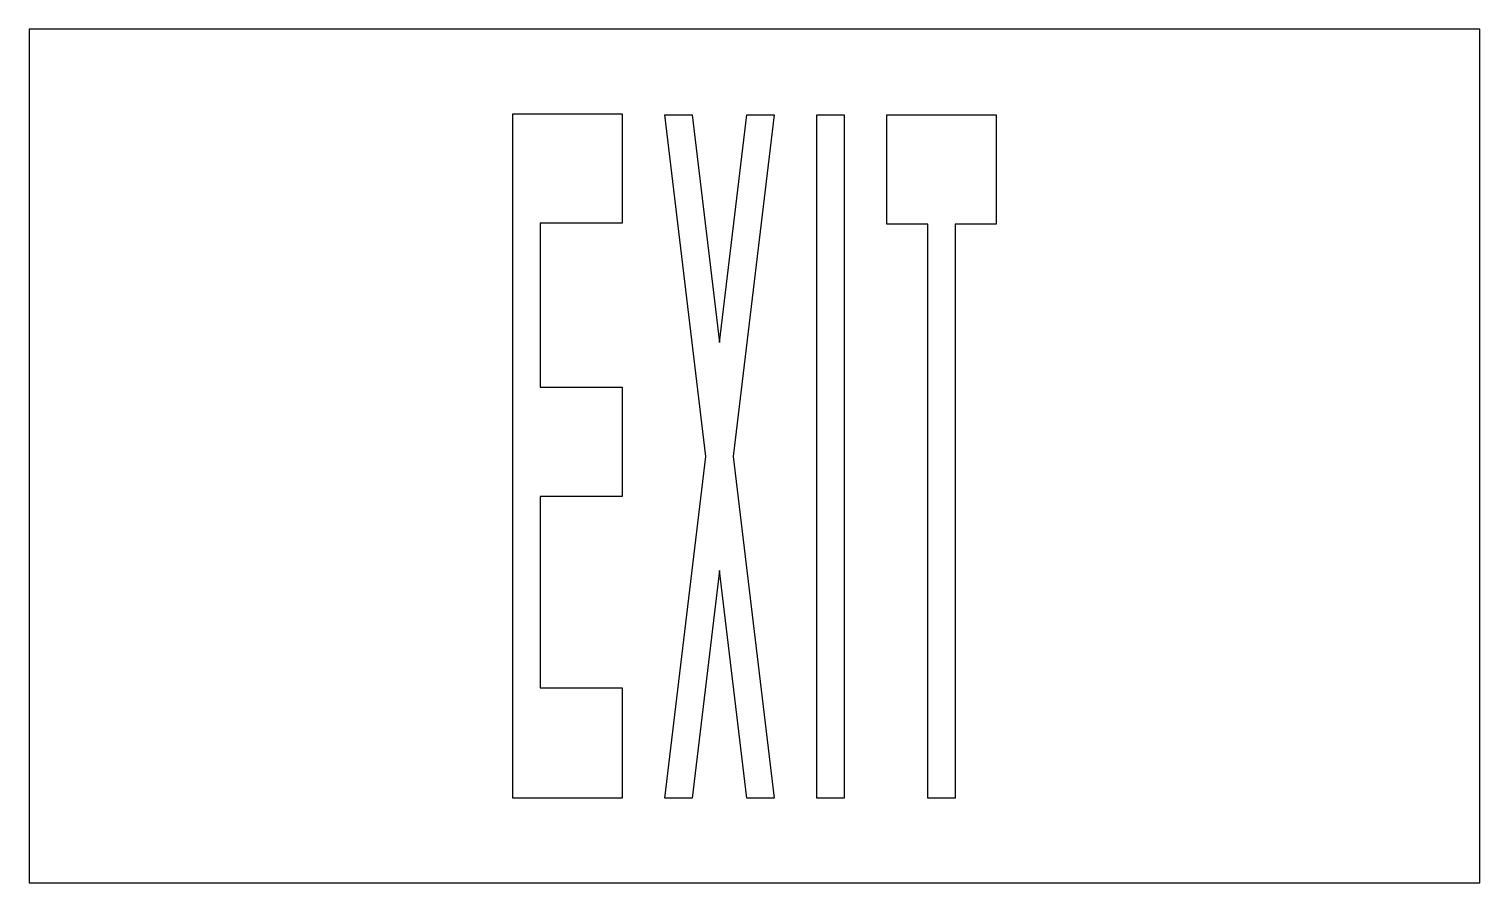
# Model space of a CAD drawing. Extents: x 0 to 51, y 0 to 30.
import ezdxf

# ---------------------------------------------------------------- set-up
doc = ezdxf.new("R2010")
doc.units = 0
doc.layers.add('CUT', color=7, linetype='Continuous')
doc.layers.add('OUTSIDE', color=1, linetype='Continuous')

msp = doc.modelspace()

# ---------------------------------------------------------------- linework, layer by layer
at = {"layer": 'CUT'}
for points in [[(17.9664, 23.178), (17.9664, 17.418), (20.8488, 17.418), (20.8488, 13.578), (17.9664, 13.578), (17.9664, 6.858), (20.8488, 6.858), (20.8488, 2.982), (17.0064, 2.982), (17.0064, 27.018), (20.8488, 27.018), (20.8488, 23.178)], [(25.2288, 26.982), (26.1912, 26.982), (24.7488, 14.982), (26.1912, 2.982), (25.2288, 2.982), (24.2688, 10.9812), (23.3088, 2.982), (22.3488, 2.982), (23.7888, 14.982), (22.3488, 26.982), (23.3088, 26.982), (24.2688, 18.9828)], [(27.6912, 2.982), (27.6912, 26.982), (28.6512, 26.982), (28.6512, 2.982)], [(32.5512, 23.142), (32.5512, 2.982), (31.5912, 2.982), (31.5912, 23.142), (30.1512, 23.142), (30.1512, 26.982), (33.9936, 26.982), (33.9936, 23.142)]]:
    msp.add_lwpolyline(points, close=True, dxfattribs=at)
at = {"layer": 'OUTSIDE'}
msp.add_lwpolyline([(0, 0), (51, 0), (51, 30), (0, 30)], close=True, dxfattribs=at)

doc.saveas('drawing.dxf')
